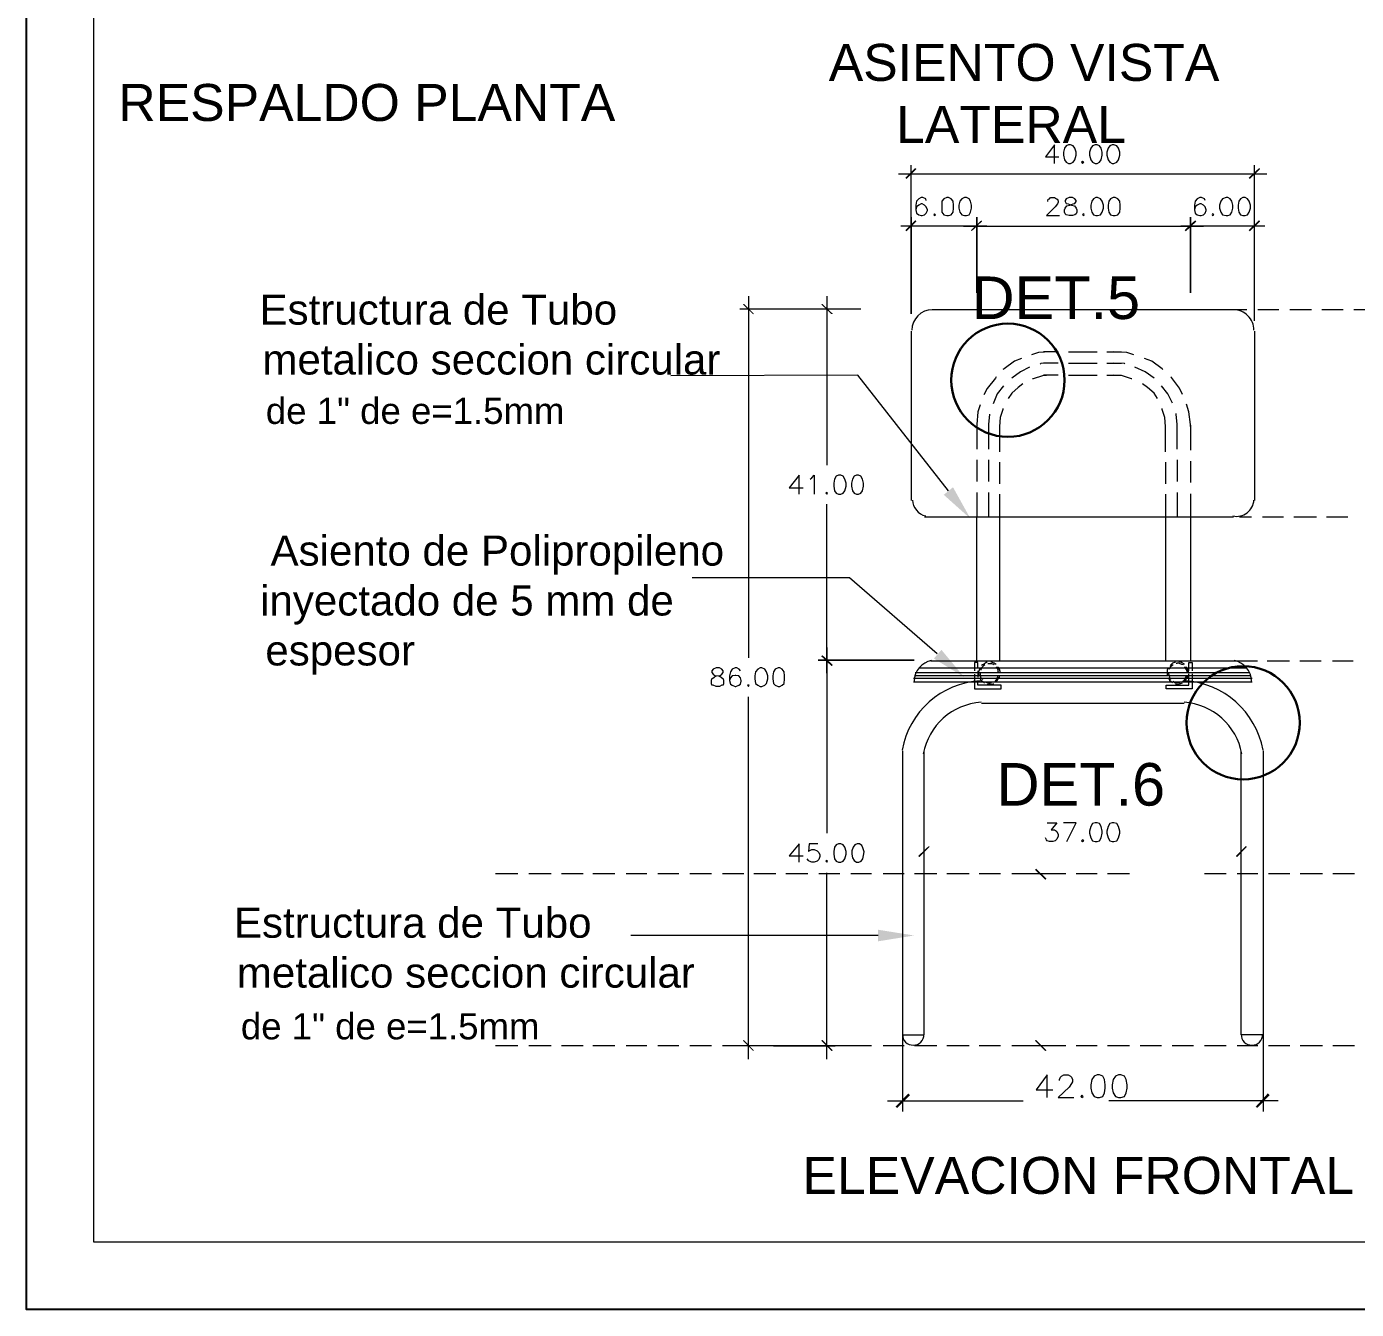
# Model space of a CAD drawing. Header units: inches. Extents: x 0.22 to 6.49, y 0.27 to 4.47.
# Drawn here: x 0.218 to 1.767, y 0.271 to 1.766 of the extents above; entities that cross this region are included whole.
import ezdxf

# ---------------------------------------------------------------- set-up
doc = ezdxf.new("R2010")
doc.units = ezdxf.units.IN
doc.header["$MEASUREMENT"] = 0
for name, color, linetype in [('PDF_PDF8_PDF11_PDF12_0', 7, 'Continuous'), ('PDF_PDF8_PDF11_PDF12_COTAS', 7, 'Continuous'), ('PDF_PDF8_PDF11_PDF12_det', 7, 'Continuous'), ('PDF_PDF8_PDF11_PDF12_PIEZAS', 7, 'Continuous'), ('PDF_Texto', 7, 'Continuous')]:
    doc.layers.add(name, color=color, linetype=linetype)
doc.styles.add('PDF Arial', font='arial.ttf')

msp = doc.modelspace()

# ---------------------------------------------------------------- linework, layer by layer
at = {"layer": 'PDF_PDF8_PDF11_PDF12_0', "lineweight": 18}
for points in [[(1.4156, 1.6067), (1.4156, 1.6284), (1.4048, 1.6142), (1.4204, 1.6142)], [(1.2661, 1.5634), (1.2654, 1.5654), (1.262, 1.5668), (1.26, 1.5668), (1.2573, 1.5654), (1.2546, 1.5627), (1.2539, 1.558), (1.2539, 1.5526), (1.2546, 1.5485), (1.2573, 1.5465), (1.26, 1.5458), (1.2613, 1.5458), (1.264, 1.5465), (1.2661, 1.5485), (1.2674, 1.5519), (1.2674, 1.5526), (1.2661, 1.556), (1.264, 1.558), (1.2613, 1.5593), (1.26, 1.5593), (1.2573, 1.558), (1.2546, 1.556), (1.2539, 1.5526)], [(1.4075, 1.5621), (1.4075, 1.5627), (1.4082, 1.5648), (1.4095, 1.5654), (1.4109, 1.5668), (1.4156, 1.5668), (1.4177, 1.5654), (1.419, 1.5648), (1.4197, 1.5627), (1.4197, 1.5614), (1.419, 1.5593), (1.4163, 1.556), (1.4062, 1.5458), (1.4211, 1.5458)], [(1.5909, 1.5634), (1.5903, 1.5654), (1.5869, 1.5668), (1.5848, 1.5668), (1.5815, 1.5654), (1.5794, 1.5627), (1.5787, 1.558), (1.5787, 1.5526), (1.5794, 1.5485), (1.5815, 1.5465), (1.5848, 1.5458), (1.5862, 1.5458), (1.5889, 1.5465), (1.5909, 1.5485), (1.5923, 1.5519), (1.5923, 1.5526), (1.5909, 1.556), (1.5889, 1.558), (1.5862, 1.5593), (1.5848, 1.5593), (1.5815, 1.558), (1.5794, 1.556), (1.5787, 1.5526)], [(1.2728, 1.4362), (1.6241, 1.4362)], [(1.2485, 1.4111), (1.2485, 1.2135)], [(1.6485, 1.4111), (1.6485, 1.2135)], [(1.1178, 1.2209), (1.1178, 1.2433), (1.1063, 1.2284), (1.1226, 1.2284)], [(1.1307, 1.2385), (1.1327, 1.2399), (1.1354, 1.2433), (1.1354, 1.2209)], [(1.264, 1.1946), (1.6241, 1.1946)], [(1.3249, 1.0267), (1.3249, 1.1946)], [(1.3513, 1.1946), (1.3513, 1.0267)], [(1.5449, 1.1946), (1.5449, 1.0267)], [(1.574, 1.1946), (1.574, 1.0267)], [(1.2715, 1.0267), (1.6254, 1.0267)], [(1.0495, 1.0152), (1.0481, 1.0172), (1.0454, 1.0186), (1.0434, 1.0186), (1.04, 1.0172), (1.038, 1.0138), (1.0366, 1.0091), (1.0366, 1.0037), (1.038, 0.9996), (1.04, 0.9983), (1.0434, 0.9969), (1.0441, 0.9969), (1.0475, 0.9983), (1.0495, 0.9996), (1.0502, 1.003), (1.0502, 1.0037), (1.0495, 1.0071), (1.0475, 1.0091), (1.0441, 1.0098), (1.0434, 1.0098), (1.04, 1.0091), (1.038, 1.0071), (1.0366, 1.0037)], [(1.2512, 1.0023), (1.6458, 1.0023)], [(1.3304, 0.9773), (1.5666, 0.9773)], [(1.2383, 0.9218), (1.2383, 0.5908), (1.2634, 0.5908), (1.2634, 0.9218)], [(1.6586, 0.9218), (1.6586, 0.5908), (1.6329, 0.5908), (1.6329, 0.9218)], [(1.4068, 0.8379), (1.4183, 0.8379), (1.4116, 0.8298), (1.4156, 0.8298), (1.4177, 0.8284), (1.4183, 0.8277), (1.4197, 0.8243), (1.4197, 0.8223), (1.4183, 0.8189), (1.4163, 0.8169), (1.4136, 0.8162), (1.4095, 0.8162), (1.4068, 0.8169), (1.4062, 0.8183), (1.4048, 0.8203)], [(1.4299, 0.8162), (1.4407, 0.8379), (1.4258, 0.8379)], [(1.1178, 0.7919), (1.1178, 0.8135), (1.1063, 0.7993), (1.1226, 0.7993)], [(1.1395, 0.8135), (1.1294, 0.8135), (1.1287, 0.8047), (1.1294, 0.8054), (1.1327, 0.8067), (1.1354, 0.8067), (1.1388, 0.8054), (1.1409, 0.8034), (1.1422, 0.8007), (1.1422, 0.7986), (1.1409, 0.7952), (1.1388, 0.7932), (1.1354, 0.7919), (1.1327, 0.7919), (1.1294, 0.7932), (1.1287, 0.7939), (1.1273, 0.7959)], [(1.4068, 0.5178), (1.4068, 0.5441), (1.394, 0.5266), (1.4136, 0.5266)], [(1.4211, 0.5374), (1.4211, 0.5387), (1.4224, 0.5414), (1.4238, 0.5428), (1.4265, 0.5441), (1.4312, 0.5441), (1.4339, 0.5428), (1.4353, 0.5414), (1.4366, 0.5387), (1.4366, 0.536), (1.4353, 0.534), (1.4326, 0.5299), (1.4197, 0.5178), (1.438, 0.5178)]]:
    msp.add_lwpolyline(points, dxfattribs=at)
for points in [[(1.4319, 1.6284), (1.4292, 1.627), (1.4271, 1.6243), (1.4258, 1.6196), (1.4258, 1.6162), (1.4271, 1.6108), (1.4292, 1.6081), (1.4319, 1.6067), (1.4339, 1.6067), (1.4373, 1.6081), (1.4393, 1.6108), (1.4407, 1.6162), (1.4407, 1.6196), (1.4393, 1.6243), (1.4373, 1.627), (1.4339, 1.6284)], [(1.463, 1.6284), (1.4596, 1.627), (1.4576, 1.6243), (1.4562, 1.6196), (1.4562, 1.6162), (1.4576, 1.6108), (1.4596, 1.6081), (1.463, 1.6067), (1.465, 1.6067), (1.4678, 1.6081), (1.4698, 1.6108), (1.4711, 1.6162), (1.4711, 1.6196), (1.4698, 1.6243), (1.4678, 1.627), (1.465, 1.6284)], [(1.4826, 1.6284), (1.4799, 1.627), (1.4779, 1.6243), (1.4766, 1.6196), (1.4766, 1.6162), (1.4779, 1.6108), (1.4799, 1.6081), (1.4826, 1.6067), (1.4847, 1.6067), (1.4881, 1.6081), (1.4901, 1.6108), (1.4914, 1.6162), (1.4914, 1.6196), (1.4901, 1.6243), (1.4881, 1.627), (1.4847, 1.6284)], [(1.4481, 1.6088), (1.4468, 1.6081), (1.4481, 1.6067), (1.4495, 1.6081)], [(1.2898, 1.5668), (1.2864, 1.5654), (1.2843, 1.5627), (1.2843, 1.558), (1.2843, 1.5546), (1.2843, 1.5499), (1.2864, 1.5465), (1.2898, 1.5458), (1.2918, 1.5458), (1.2952, 1.5465), (1.2972, 1.5499), (1.2979, 1.5546), (1.2979, 1.558), (1.2972, 1.5627), (1.2952, 1.5654), (1.2918, 1.5668)], [(1.3107, 1.5668), (1.3074, 1.5654), (1.3053, 1.5627), (1.304, 1.558), (1.304, 1.5546), (1.3053, 1.5499), (1.3074, 1.5465), (1.3107, 1.5458), (1.3128, 1.5458), (1.3162, 1.5465), (1.3175, 1.5499), (1.3189, 1.5546), (1.3189, 1.558), (1.3175, 1.5627), (1.3162, 1.5654), (1.3128, 1.5668)], [(1.4326, 1.5668), (1.4292, 1.5654), (1.4278, 1.5634), (1.4278, 1.5621), (1.4292, 1.56), (1.4312, 1.5593), (1.4353, 1.558), (1.4387, 1.5573), (1.4407, 1.5546), (1.4414, 1.5526), (1.4414, 1.5499), (1.4407, 1.5478), (1.4393, 1.5465), (1.4366, 1.5458), (1.4326, 1.5458), (1.4292, 1.5465), (1.4278, 1.5478), (1.4271, 1.5499), (1.4271, 1.5526), (1.4278, 1.5546), (1.4299, 1.5573), (1.4332, 1.558), (1.4373, 1.5593), (1.4393, 1.56), (1.4407, 1.5621), (1.4407, 1.5634), (1.4393, 1.5654), (1.4366, 1.5668)], [(1.4637, 1.5668), (1.461, 1.5654), (1.459, 1.5627), (1.4576, 1.558), (1.4576, 1.5546), (1.459, 1.5499), (1.461, 1.5465), (1.4637, 1.5458), (1.4657, 1.5458), (1.4691, 1.5465), (1.4711, 1.5499), (1.4725, 1.5546), (1.4725, 1.558), (1.4711, 1.5627), (1.4691, 1.5654), (1.4657, 1.5668)], [(1.484, 1.5668), (1.4806, 1.5654), (1.4786, 1.5627), (1.4779, 1.558), (1.4779, 1.5546), (1.4786, 1.5499), (1.4806, 1.5465), (1.484, 1.5458), (1.486, 1.5458), (1.4894, 1.5465), (1.4914, 1.5499), (1.4921, 1.5546), (1.4921, 1.558), (1.4914, 1.5627), (1.4894, 1.5654), (1.486, 1.5668)], [(1.6153, 1.5668), (1.6112, 1.5654), (1.6092, 1.5627), (1.6079, 1.558), (1.6079, 1.5546), (1.6092, 1.5499), (1.6112, 1.5465), (1.6153, 1.5458), (1.6173, 1.5458), (1.62, 1.5465), (1.6221, 1.5499), (1.6234, 1.5546), (1.6234, 1.558), (1.6221, 1.5627), (1.62, 1.5654), (1.6173, 1.5668)], [(1.6349, 1.5668), (1.6322, 1.5654), (1.6302, 1.5627), (1.6295, 1.558), (1.6295, 1.5546), (1.6302, 1.5499), (1.6322, 1.5465), (1.6349, 1.5458), (1.6376, 1.5458), (1.6403, 1.5465), (1.6424, 1.5499), (1.6437, 1.5546), (1.6437, 1.558), (1.6424, 1.5627), (1.6403, 1.5654), (1.6376, 1.5668)], [(1.2755, 1.5478), (1.2749, 1.5465), (1.2755, 1.5458), (1.2769, 1.5465)], [(1.4495, 1.5478), (1.4481, 1.5465), (1.4495, 1.5458), (1.4502, 1.5465)], [(1.5997, 1.5478), (1.5991, 1.5465), (1.5997, 1.5458), (1.6011, 1.5465)], [(1.1639, 1.2433), (1.1612, 1.2419), (1.1591, 1.2385), (1.1585, 1.2338), (1.1585, 1.2304), (1.1591, 1.225), (1.1612, 1.2223), (1.1639, 1.2209), (1.1666, 1.2209), (1.1693, 1.2223), (1.1713, 1.225), (1.1727, 1.2304), (1.1727, 1.2338), (1.1713, 1.2385), (1.1693, 1.2419), (1.1666, 1.2433)], [(1.1849, 1.2433), (1.1821, 1.2419), (1.1801, 1.2385), (1.1788, 1.2338), (1.1788, 1.2304), (1.1801, 1.225), (1.1821, 1.2223), (1.1849, 1.2209), (1.1869, 1.2209), (1.1896, 1.2223), (1.1916, 1.225), (1.193, 1.2304), (1.193, 1.2338), (1.1916, 1.2385), (1.1896, 1.2419), (1.1869, 1.2433)], [(1.1503, 1.223), (1.149, 1.2223), (1.1503, 1.2209), (1.151, 1.2223)], [(1.0211, 1.0186), (1.0177, 1.0172), (1.0163, 1.0152), (1.0163, 1.0132), (1.0177, 1.0111), (1.0197, 1.0098), (1.0238, 1.0091), (1.0272, 1.0078), (1.0292, 1.0057), (1.0299, 1.0037), (1.0299, 1.0003), (1.0292, 0.9983), (1.0278, 0.9983), (1.0251, 0.9969), (1.0211, 0.9969), (1.0177, 0.9983), (1.0163, 0.9983), (1.0157, 1.0003), (1.0157, 1.0037), (1.0163, 1.0057), (1.019, 1.0078), (1.0217, 1.0091), (1.0258, 1.0098), (1.0278, 1.0111), (1.0292, 1.0132), (1.0292, 1.0152), (1.0278, 1.0172), (1.0251, 1.0186)], [(1.0725, 1.0186), (1.0698, 1.0172), (1.0671, 1.0138), (1.0664, 1.0091), (1.0664, 1.0057), (1.0671, 1.0003), (1.0698, 0.9983), (1.0725, 0.9969), (1.0745, 0.9969), (1.0779, 0.9983), (1.0799, 1.0003), (1.0813, 1.0057), (1.0813, 1.0091), (1.0799, 1.0138), (1.0779, 1.0172), (1.0745, 1.0186)], [(1.0935, 1.0186), (1.0901, 1.0172), (1.0881, 1.0138), (1.0874, 1.0091), (1.0874, 1.0057), (1.0881, 1.0003), (1.0901, 0.9983), (1.0935, 0.9969), (1.0955, 0.9969), (1.0982, 0.9983), (1.1003, 1.0003), (1.1009, 1.0057), (1.1009, 1.0091), (1.1003, 1.0138), (1.0982, 1.0172), (1.0955, 1.0186)], [(1.059, 0.9983), (1.0576, 0.9983), (1.059, 0.9969), (1.0596, 0.9983)], [(1.463, 0.8379), (1.4596, 0.8372), (1.4576, 0.8338), (1.4562, 0.8284), (1.4562, 0.8257), (1.4576, 0.8203), (1.4596, 0.8169), (1.463, 0.8162), (1.465, 0.8162), (1.4678, 0.8169), (1.4698, 0.8203), (1.4711, 0.8257), (1.4711, 0.8284), (1.4698, 0.8338), (1.4678, 0.8372), (1.465, 0.8379)], [(1.4826, 0.8379), (1.4799, 0.8372), (1.4779, 0.8338), (1.4766, 0.8284), (1.4766, 0.8257), (1.4779, 0.8203), (1.4799, 0.8169), (1.4826, 0.8162), (1.4847, 0.8162), (1.4881, 0.8169), (1.4901, 0.8203), (1.4914, 0.8257), (1.4914, 0.8284), (1.4901, 0.8338), (1.4881, 0.8372), (1.4847, 0.8379)], [(1.1639, 0.8135), (1.1612, 0.8122), (1.1591, 0.8095), (1.1585, 0.8047), (1.1585, 0.8013), (1.1591, 0.7959), (1.1612, 0.7932), (1.1639, 0.7919), (1.1666, 0.7919), (1.1693, 0.7932), (1.1713, 0.7959), (1.1727, 0.8013), (1.1727, 0.8047), (1.1713, 0.8095), (1.1693, 0.8122), (1.1666, 0.8135)], [(1.1855, 0.8135), (1.1828, 0.8122), (1.1808, 0.8095), (1.1794, 0.8054), (1.1794, 0.8013), (1.1801, 0.7973), (1.1821, 0.7939), (1.1849, 0.7919), (1.1876, 0.7919), (1.1903, 0.7932), (1.1923, 0.7959), (1.193, 0.8), (1.1936, 0.804), (1.1923, 0.8088), (1.1909, 0.8115), (1.1882, 0.8135)], [(1.4481, 0.8183), (1.4468, 0.8169), (1.4481, 0.8162), (1.4495, 0.8169)], [(1.1503, 0.7939), (1.149, 0.7932), (1.1503, 0.7919), (1.151, 0.7932)], [(1.465, 0.5441), (1.4617, 0.5428), (1.459, 0.5387), (1.4576, 0.5326), (1.4576, 0.5286), (1.459, 0.5232), (1.4617, 0.5191), (1.465, 0.5178), (1.4678, 0.5178), (1.4718, 0.5191), (1.4738, 0.5232), (1.4745, 0.5286), (1.4745, 0.5326), (1.4738, 0.5387), (1.4718, 0.5428), (1.4678, 0.5441)], [(1.4901, 0.5441), (1.4867, 0.5428), (1.484, 0.5387), (1.4826, 0.5326), (1.4826, 0.5286), (1.484, 0.5232), (1.4867, 0.5191), (1.4901, 0.5178), (1.4928, 0.5178), (1.4969, 0.5191), (1.4989, 0.5232), (1.5002, 0.5286), (1.5002, 0.5326), (1.4989, 0.5387), (1.4969, 0.5428), (1.4928, 0.5441)], [(1.4474, 0.5205), (1.4461, 0.5191), (1.4474, 0.5178), (1.4488, 0.5191)]]:
    msp.add_lwpolyline(points, close=True, dxfattribs=at)
at = {"layer": 'PDF_PDF8_PDF11_PDF12_0', "lineweight": 13}
for points in [[(1.2485, 1.5438), (1.2485, 1.4314), (1.2485, 1.6047)], [(1.6485, 1.4233), (1.6485, 1.6047)], [(1.2336, 1.5945), (1.6627, 1.5945)], [(1.3249, 1.5438), (1.3249, 1.4558), (1.3249, 1.5438)], [(1.574, 1.5438), (1.574, 1.4558), (1.574, 1.5438)], [(1.6485, 1.4558), (1.6485, 1.5438)], [(1.3365, 1.5336), (1.3249, 1.5336), (1.2485, 1.5336), (1.2363, 1.5336)], [(1.3094, 1.5336), (1.5889, 1.5336)], [(1.6606, 1.5336), (1.6485, 1.5336), (1.574, 1.5336), (1.5625, 1.5336)], [(1.059, 1.4517), (1.059, 1.0301)], [(1.1503, 1.4517), (1.1503, 1.2548)], [(1.1849, 1.4368), (1.0488, 1.4368)], [(1.1896, 1.4368), (1.1402, 1.4368)], [(1.3771, 1.3793), (1.3689, 1.3759), (1.3568, 1.3671), (1.3554, 1.3665)], [(1.4109, 1.3868), (1.3967, 1.3861), (1.3886, 1.3834)], [(1.4197, 1.3868), (1.4028, 1.3868)], [(1.4319, 1.3868), (1.4481, 1.3868), (1.465, 1.3868)], [(1.4766, 1.3868), (1.4935, 1.3868)], [(1.5077, 1.3834), (1.4996, 1.3861), (1.4847, 1.3868)], [(1.5415, 1.3665), (1.5408, 1.3671), (1.5287, 1.3759), (1.5205, 1.3793)], [(1.3865, 1.3692), (1.3757, 1.3638), (1.3656, 1.3563)], [(1.4109, 1.3739), (1.3994, 1.3732), (1.3987, 1.3726)], [(1.4197, 1.3739), (1.4028, 1.3739)], [(1.4319, 1.3739), (1.4481, 1.3739), (1.465, 1.3739)], [(1.4766, 1.3739), (1.4935, 1.3739)], [(1.4975, 1.3726), (1.4969, 1.3732), (1.4847, 1.3739)], [(1.5314, 1.3563), (1.5212, 1.3638), (1.509, 1.3692)], [(1.2918, 1.225), (1.1862, 1.3597), (0.9683, 1.359)], [(1.3473, 1.3577), (1.3466, 1.3563), (1.3371, 1.3441), (1.3331, 1.3367)], [(1.3784, 1.3495), (1.373, 1.3455), (1.3656, 1.3387), (1.3615, 1.3326)], [(1.4109, 1.3597), (1.4014, 1.359), (1.3906, 1.3556), (1.3899, 1.3556)], [(1.4197, 1.3597), (1.4028, 1.3597)], [(1.4319, 1.3597), (1.4481, 1.3597), (1.465, 1.3597)], [(1.4766, 1.3597), (1.4935, 1.3597)], [(1.5057, 1.3556), (1.505, 1.3556), (1.4948, 1.359), (1.4847, 1.3597)], [(1.5354, 1.3326), (1.5314, 1.3387), (1.5239, 1.3455), (1.5178, 1.3495)], [(1.5645, 1.3374), (1.5612, 1.3448), (1.5517, 1.357), (1.551, 1.3577)], [(1.3561, 1.3475), (1.3486, 1.338), (1.3439, 1.3265)], [(1.553, 1.3272), (1.5476, 1.338), (1.5402, 1.3475)], [(1.329, 1.3252), (1.3263, 1.3171), (1.3249, 1.3022), (1.3249, 1.2737)], [(1.3554, 1.3211), (1.3554, 1.3198), (1.352, 1.3103), (1.3513, 1.3001), (1.3513, 1.2704)], [(1.5449, 1.2704), (1.5449, 1.3001), (1.5442, 1.3103), (1.5408, 1.3198), (1.5408, 1.3211)], [(1.574, 1.3001), (1.574, 1.3022), (1.572, 1.3171), (1.5693, 1.3259)], [(1.3398, 1.3143), (1.3385, 1.3022), (1.3385, 1.2737)], [(1.5584, 1.2737), (1.5584, 1.3022), (1.5571, 1.3143), (1.5571, 1.315)], [(1.574, 1.3015), (1.574, 1.2724)], [(1.3249, 1.2609), (1.3249, 1.2358)], [(1.3385, 1.2609), (1.3385, 1.2358)], [(1.3513, 1.2582), (1.3513, 1.2331)], [(1.5449, 1.2582), (1.5449, 1.2331)], [(1.5584, 1.2609), (1.5584, 1.2358)], [(1.574, 1.2595), (1.574, 1.2345)], [(1.1503, 1.0125), (1.1503, 1.2094)], [(1.3249, 1.223), (1.3249, 1.1946)], [(1.3385, 1.223), (1.3385, 1.1946)], [(1.3513, 1.2209), (1.3513, 1.1918)], [(1.5449, 1.2209), (1.5449, 1.1918)], [(1.5584, 1.223), (1.5584, 1.1946)], [(1.574, 1.2216), (1.574, 1.1932)], [(1.2789, 1.0348), (1.1767, 1.1235), (0.9933, 1.1235)], [(1.1503, 1.0423), (1.1503, 0.8257)], [(1.1402, 1.0274), (1.2519, 1.0274), (1.1402, 1.0274)], [(1.3263, 1.0186), (1.3263, 1.0247), (1.3222, 1.0247), (1.3222, 1.0152)], [(1.3371, 1.0247), (1.3358, 1.0247), (1.3337, 1.0233), (1.3317, 1.022), (1.3304, 1.0213)], [(1.3453, 1.022), (1.3446, 1.0226), (1.3425, 1.0233), (1.3405, 1.0233), (1.3385, 1.0233), (1.3378, 1.0233)], [(1.3473, 1.0226), (1.3453, 1.024), (1.3432, 1.0247), (1.3412, 1.0254)], [(1.5564, 1.0254), (1.5551, 1.0247), (1.553, 1.024), (1.551, 1.022), (1.5503, 1.0213)], [(1.5652, 1.022), (1.5639, 1.0226), (1.5618, 1.0233), (1.5598, 1.024), (1.5578, 1.024), (1.5578, 1.0233)], [(1.5666, 1.0226), (1.5666, 1.0233), (1.5645, 1.024), (1.5625, 1.0254), (1.5605, 1.0254)], [(1.572, 1.0152), (1.572, 1.0247), (1.576, 1.0247), (1.576, 1.0152)], [(1.2525, 1.0098), (1.6444, 1.0098)], [(1.2532, 1.0132), (1.643, 1.0132)], [(1.2573, 1.0186), (1.639, 1.0186)], [(1.3222, 1.0111), (1.3222, 1.0023), (1.3222, 0.9942), (1.3534, 0.9942), (1.3534, 0.9983), (1.3263, 0.9983), (1.3263, 1.0037)], [(1.3263, 1.0152), (1.3263, 1.0078)], [(1.3283, 1.0179), (1.3277, 1.0159), (1.327, 1.0138), (1.327, 1.0111), (1.3277, 1.0105)], [(1.329, 1.0125), (1.329, 1.0111), (1.329, 1.0091), (1.3297, 1.0071), (1.331, 1.0057), (1.3317, 1.005)], [(1.3344, 1.022), (1.3324, 1.0206), (1.331, 1.0193), (1.3297, 1.0172), (1.3297, 1.0159)], [(1.3459, 1.003), (1.3466, 1.003), (1.3473, 1.0044), (1.3486, 1.0064), (1.35, 1.0084)], [(1.3473, 1.0023), (1.3486, 1.0037), (1.35, 1.0057), (1.3513, 1.0078), (1.3513, 1.0084)], [(1.3507, 1.0125), (1.35, 1.0145), (1.35, 1.0166), (1.3486, 1.0186), (1.348, 1.0199)], [(1.352, 1.0125), (1.352, 1.0145), (1.3513, 1.0172), (1.35, 1.0193), (1.35, 1.0199)], [(1.576, 1.0118), (1.576, 1.0023), (1.576, 0.9942), (1.5456, 0.9942), (1.5456, 0.9983), (1.572, 0.9983), (1.572, 1.0023), (1.572, 1.0118)], [(1.5476, 1.0179), (1.5469, 1.0159), (1.5469, 1.0138), (1.5469, 1.0111), (1.5469, 1.0105)], [(1.5483, 1.0125), (1.5483, 1.0118), (1.549, 1.0091), (1.5496, 1.0078), (1.5503, 1.0057), (1.551, 1.005)], [(1.5537, 1.022), (1.5524, 1.0213), (1.5503, 1.0193), (1.5496, 1.0179), (1.549, 1.0166)], [(1.5652, 1.003), (1.5659, 1.0037), (1.5672, 1.005), (1.5679, 1.0064), (1.5693, 1.0084), (1.5693, 1.0091)], [(1.5666, 1.0023), (1.5679, 1.0037), (1.5693, 1.0057), (1.5706, 1.0078), (1.5713, 1.0091)], [(1.57, 1.0125), (1.57, 1.0145), (1.5693, 1.0166), (1.5679, 1.0186), (1.5672, 1.0199)], [(1.572, 1.0125), (1.5713, 1.0152), (1.5706, 1.0172), (1.5693, 1.0193), (1.5693, 1.0199)], [(1.2512, 1.0064), (1.6458, 1.0064)], [(1.3283, 1.0071), (1.3283, 1.0064), (1.3297, 1.0044), (1.3317, 1.003), (1.3337, 1.001)], [(1.3344, 1.0023), (1.3365, 1.0017), (1.3385, 1.001), (1.3405, 1.001), (1.3419, 1.0017)], [(1.3371, 0.9996), (1.3378, 0.9996), (1.3405, 0.9996), (1.3432, 0.9996), (1.3446, 1.0003)], [(1.5476, 1.0071), (1.5483, 1.0064), (1.5496, 1.0044), (1.551, 1.003), (1.553, 1.0017)], [(1.5537, 1.003), (1.5557, 1.0017), (1.5578, 1.0017), (1.5598, 1.0017), (1.5618, 1.0017)], [(1.5564, 1.0003), (1.5578, 0.9996), (1.5598, 0.9996), (1.5625, 1.0003), (1.5645, 1.001)], [(1.059, 0.5624), (1.059, 0.9847)], [(1.2634, 0.7979), (1.2634, 0.8142)], [(1.6329, 0.7979), (1.6329, 0.8142)], [(1.1503, 0.5624), (1.1503, 0.7797)], [(1.4285, 0.7783), (1.3892, 0.7783)], [(1.2099, 0.7066), (0.9216, 0.7066)], [(1.2383, 0.6112), (1.2383, 0.5015)], [(1.6586, 0.6112), (1.6586, 0.5015)], [(1.1849, 0.578), (1.0488, 0.578)], [(1.0881, 0.578), (1.1598, 0.578)], [(1.4285, 0.578), (1.3892, 0.578)], [(1.2207, 0.5137), (1.3791, 0.5137)], [(1.6762, 0.5137), (1.4786, 0.5137)]]:
    msp.add_lwpolyline(points, dxfattribs=at)
at = {"layer": 'PDF_PDF8_PDF11_PDF12_0', "lineweight": 5}
for points in [[(1.6241, 1.4362), (1.6397, 1.4362)], [(1.6525, 1.4362), (1.6769, 1.4362)], [(1.6897, 1.4362), (1.7148, 1.4362)], [(1.727, 1.4362), (1.752, 1.4362)], [(1.7642, 1.4362), (1.7892, 1.4362)], [(1.6309, 1.1946), (1.6451, 1.1946)], [(1.6579, 1.1946), (1.6823, 1.1946)], [(1.6945, 1.1946), (1.7209, 1.1946)], [(1.7324, 1.1946), (1.7574, 1.1946)], [(1.6254, 1.0267), (1.6518, 1.0267)], [(1.6633, 1.0267), (1.6891, 1.0267)], [(1.7012, 1.0267), (1.7263, 1.0267)], [(1.7392, 1.0267), (1.7635, 1.0267)], [(0.7903, 0.7783), (0.7639, 0.7783)], [(0.8289, 0.7783), (0.8031, 0.7783)], [(0.8661, 0.7783), (0.841, 0.7783)], [(0.9033, 0.7783), (0.8776, 0.7783)], [(0.9405, 0.7783), (0.9162, 0.7783)], [(0.9778, 0.7783), (0.9534, 0.7783)], [(1.0157, 0.7783), (0.9906, 0.7783)], [(1.0536, 0.7783), (1.0285, 0.7783)], [(1.0908, 0.7783), (1.0651, 0.7783)], [(1.128, 0.7783), (1.1023, 0.7783)], [(1.1652, 0.7783), (1.1409, 0.7783)], [(1.2024, 0.7783), (1.1781, 0.7783)], [(1.2403, 0.7783), (1.216, 0.7783)], [(1.2782, 0.7783), (1.2525, 0.7783)], [(1.3162, 0.7783), (1.2898, 0.7783)], [(1.3527, 0.7783), (1.3277, 0.7783)], [(1.3899, 0.7783), (1.3656, 0.7783)], [(1.4278, 0.7783), (1.4028, 0.7783)], [(1.465, 0.7783), (1.4407, 0.7783)], [(1.5029, 0.7783), (1.4772, 0.7783)], [(1.6153, 0.7783), (1.5903, 0.7783)], [(1.6525, 0.7783), (1.6282, 0.7783)], [(1.6897, 0.7783), (1.6647, 0.7783)], [(1.7276, 0.7783), (1.7019, 0.7783)], [(1.7649, 0.7783), (1.7398, 0.7783)], [(0.7903, 0.578), (0.7639, 0.578)], [(0.8289, 0.578), (0.8031, 0.578)], [(0.8661, 0.578), (0.841, 0.578)], [(0.9033, 0.578), (0.8776, 0.578)], [(0.9405, 0.578), (0.9162, 0.578)], [(0.9778, 0.578), (0.9534, 0.578)], [(1.0157, 0.578), (0.9906, 0.578)], [(1.0536, 0.578), (1.0285, 0.578)], [(1.0908, 0.578), (1.0651, 0.578)], [(1.128, 0.578), (1.1023, 0.578)], [(1.1652, 0.578), (1.1409, 0.578)], [(1.2024, 0.578), (1.1781, 0.578)], [(1.2403, 0.578), (1.216, 0.578)], [(1.2782, 0.578), (1.2525, 0.578)], [(1.3162, 0.578), (1.2898, 0.578)], [(1.3527, 0.578), (1.3277, 0.578)], [(1.3899, 0.578), (1.3656, 0.578)], [(1.4278, 0.578), (1.4028, 0.578)], [(1.465, 0.578), (1.4407, 0.578)], [(1.5029, 0.578), (1.4772, 0.578)], [(1.5402, 0.578), (1.5151, 0.578)], [(1.5774, 0.578), (1.5524, 0.578)], [(1.6153, 0.578), (1.5903, 0.578)], [(1.6525, 0.578), (1.6282, 0.578)], [(1.6897, 0.578), (1.6647, 0.578)], [(1.7276, 0.578), (1.7019, 0.578)], [(1.7649, 0.578), (1.7398, 0.578)]]:
    msp.add_lwpolyline(points, dxfattribs=at)
at = {"layer": 'PDF_PDF8_PDF11_PDF12_0', "lineweight": 18}
for centre, radius, start, end in [((1.2732, 1.4121), 0.024, 90.0001, 179.9999), ((1.6238, 1.4121), 0.024, 359.9999, 90.0001), ((1.2698, 1.2152), 0.02, 182.7575, 257.2281), ((1.6278, 1.2152), 0.02, 257.228, 357.2424), ((1.2766, 1.0027), 0.0247, 100.1844, 179.0496), ((1.6204, 1.0027), 0.0247, 1.1316, 79.9969), ((1.3348, 0.9052), 0.0985, 93.3564, 169.7168), ((1.5615, 0.9052), 0.0985, 10.2832, 86.6436), ((1.3348, 0.9052), 0.0734, 93.8836, 169.7168), ((1.5615, 0.9052), 0.0734, 10.2833, 86.1163), ((1.2508, 0.5912), 0.0125, 180, 0), ((1.6454, 0.5912), 0.0125, 180, 0)]:
    msp.add_arc(centre, radius, start, end, dxfattribs=at)
at = {"layer": 'PDF_PDF8_PDF11_PDF12_0', "transparency": 33554559}
for points in [[(1.2532, 1.6013), (1.2431, 1.5884), (1.2417, 1.5898)], [(1.2546, 1.6), (1.2532, 1.6013), (1.2431, 1.5884)], [(1.6417, 1.5898), (1.643, 1.5884), (1.6539, 1.6013)], [(1.643, 1.5884), (1.6539, 1.6013), (1.6552, 1.6)], [(1.2417, 1.5289), (1.2431, 1.5275), (1.2532, 1.5404)], [(1.2431, 1.5275), (1.2532, 1.5404), (1.2546, 1.539)], [(1.3304, 1.5404), (1.3189, 1.5275), (1.3182, 1.5289)], [(1.3304, 1.5404), (1.3189, 1.5275), (1.3182, 1.5289)], [(1.331, 1.539), (1.3304, 1.5404), (1.3189, 1.5275)], [(1.331, 1.539), (1.3304, 1.5404), (1.3189, 1.5275)], [(1.5672, 1.5289), (1.5686, 1.5275), (1.5794, 1.5404)], [(1.5672, 1.5289), (1.5686, 1.5275), (1.5794, 1.5404)], [(1.5686, 1.5275), (1.5794, 1.5404), (1.5808, 1.539)], [(1.5686, 1.5275), (1.5794, 1.5404), (1.5808, 1.539)], [(1.6539, 1.5404), (1.643, 1.5275), (1.6417, 1.5289)], [(1.6552, 1.539), (1.6539, 1.5404), (1.643, 1.5275)], [(1.0651, 1.4314), (1.0522, 1.4423), (1.0536, 1.4429)], [(1.0644, 1.4308), (1.0651, 1.4314), (1.0522, 1.4423)], [(1.1571, 1.4314), (1.1436, 1.4423), (1.1449, 1.4429)], [(1.1557, 1.4308), (1.1571, 1.4314), (1.1436, 1.4423)], [(1.2864, 1.2203), (1.3175, 1.1925), (1.2972, 1.2291)], [(1.2749, 1.0294), (1.3101, 1.0078), (1.2837, 1.0396)], [(1.1571, 1.022), (1.1436, 1.0321), (1.1449, 1.0335)], [(1.1449, 1.0335), (1.1436, 1.0321), (1.1571, 1.022)], [(1.1557, 1.0206), (1.1571, 1.022), (1.1436, 1.0321)], [(1.1436, 1.0321), (1.1571, 1.022), (1.1557, 1.0206)], [(1.2688, 0.8108), (1.2579, 0.7979), (1.2566, 0.7993)], [(1.2701, 0.8101), (1.2688, 0.8108), (1.2579, 0.7979)], [(1.6268, 0.7993), (1.6282, 0.7979), (1.6383, 0.8108)], [(1.6282, 0.7979), (1.6383, 0.8108), (1.6397, 0.8101)], [(1.4062, 0.7729), (1.3926, 0.7831), (1.394, 0.7844)], [(1.4048, 0.7716), (1.4062, 0.7729), (1.3926, 0.7831)], [(1.2099, 0.6998), (1.2519, 0.7066), (1.2099, 0.7133)], [(1.0536, 0.5848), (1.0522, 0.5841), (1.0651, 0.5726)], [(1.0522, 0.5841), (1.0651, 0.5726), (1.0644, 0.5719)], [(1.1449, 0.5848), (1.1436, 0.5841), (1.1571, 0.5726)], [(1.1436, 0.5841), (1.1571, 0.5726), (1.1557, 0.5719)], [(1.394, 0.5848), (1.3926, 0.5841), (1.4062, 0.5726)], [(1.3926, 0.5841), (1.4062, 0.5726), (1.4048, 0.5719)], [(1.2451, 0.5225), (1.2322, 0.5056), (1.2302, 0.5069)], [(1.2471, 0.5205), (1.2451, 0.5225), (1.2322, 0.5056)], [(1.6498, 0.5069), (1.6518, 0.5056), (1.664, 0.5225)], [(1.6518, 0.5056), (1.664, 0.5225), (1.6661, 0.5205)]]:
    msp.add_solid(points, dxfattribs=at)
at = {"layer": 'PDF_PDF8_PDF11_PDF12_COTAS', "lineweight": 5}
msp.add_lwpolyline([(0.2962, 4.3958), (6.4145, 4.3958), (6.4145, 0.3492), (0.2962, 0.3492)], close=True, dxfattribs=at)
at = {"layer": 'PDF_PDF8_PDF11_PDF12_det', "lineweight": 30}
for centre in [(1.3612, 1.3539), (1.6353, 0.9546)]:
    msp.add_circle(centre, 0.066, dxfattribs=at)
at = {"layer": 'PDF_PDF8_PDF11_PDF12_PIEZAS', "lineweight": 25}
msp.add_lwpolyline([(6.4937, 4.4743), (6.4937, 0.2707), (0.2177, 0.2707), (0.2177, 4.4743)], close=True, dxfattribs=at)

# ---------------------------------------------------------------- texts
at = {"layer": 'PDF_Texto', "attachment_point": 7, "style": 'PDF Arial'}
for s, insert, char_height in [('ASIENTO VISTA', (1.1524, 1.7022), 0.04312), ('RESPALDO PLANTA', (0.3246, 1.6555), 0.04312), ('LATERAL', (1.2309, 1.6305), 0.04312), ('DET.5', (1.3189, 1.4245), 0.04959), ('Estructura de Tubo', (0.4891, 1.4182), 0.035076), ('metalico seccion circular', (0.4925, 1.36), 0.035076), ('de 1" de e=1.5mm', (0.4965, 1.3025), 0.030501), ('Asiento de Polipropileno', (0.502, 1.1272), 0.035076), ('inyectado de 5 mm de', (0.4898, 1.069), 0.035076), ('espesor', (0.4959, 1.0108), 0.03508), ('DET.6', (1.348, 0.8573), 0.04959), ('Estructura de Tubo', (0.4593, 0.7035), 0.035076), ('metalico seccion circular', (0.4627, 0.6453), 0.035076), ('de 1" de e=1.5mm', (0.4674, 0.5851), 0.030501), ('ELEVACION FRONTAL', (1.1219, 0.4048), 0.04312)]:
    msp.add_mtext(s, dxfattribs=dict(at, insert=insert, char_height=char_height))

doc.saveas('drawing.dxf')
